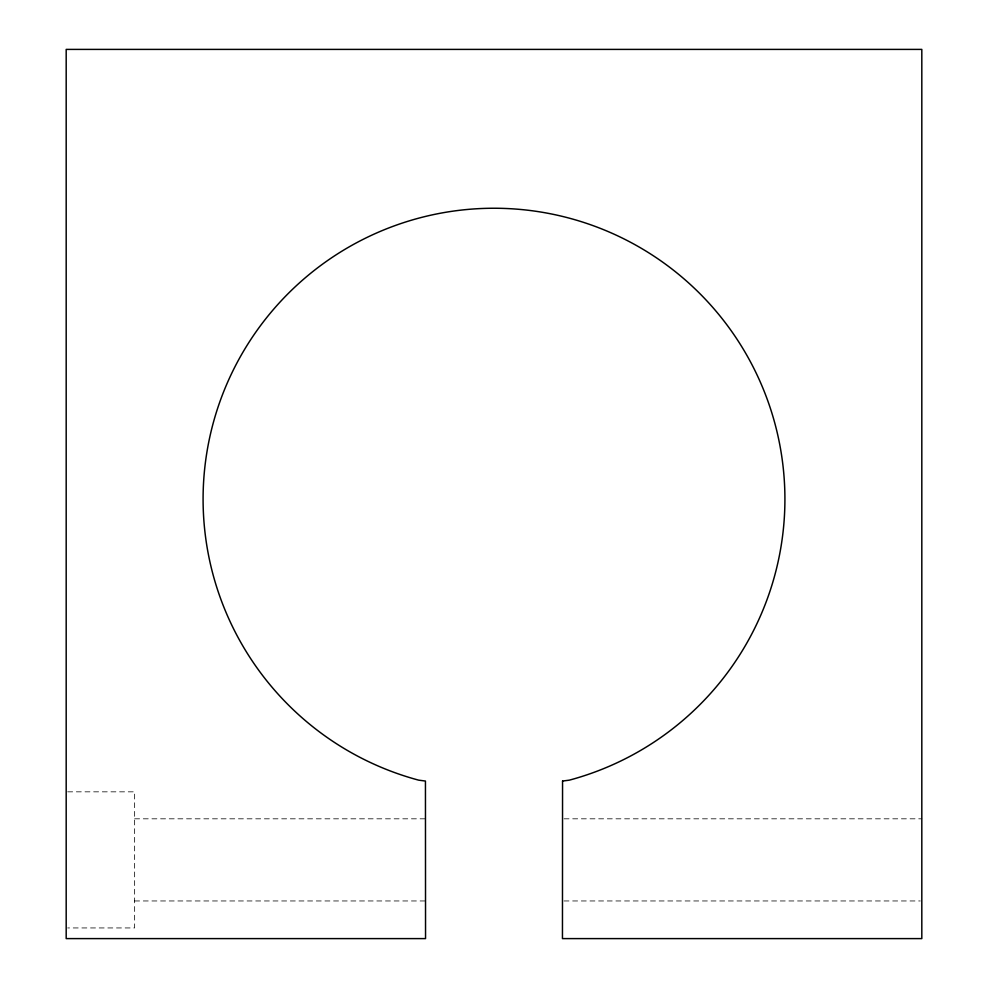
<?xml version="1.0" encoding="UTF-8"?>
<svg xmlns="http://www.w3.org/2000/svg" width="988" height="988" viewBox="0 0 988 988"><rect width="100%" height="100%" fill="white"/><g stroke="black" fill="none" stroke-linecap="round" stroke-linejoin="round"><path stroke-width="0.74" stroke-dasharray="4.94 3.71" d="M67.703 791.833L134.64 791.833L134.64 927.942L67.703 927.942M134.64 818.817L425.47 818.817M564.074 818.817L921.816 818.817M134.64 900.957L425.519 900.957M564.012 900.957L920.273 900.957"/><path stroke-width="1.48" d="M562.555 781.051L562.456 938.6L921.816 938.6L921.816 49.4L66.184 49.4L66.184 938.6L425.544 938.6L425.445 781.051L418.702 780.162A290.917 290.917 0 0 1 255.694 332.301A290.917 290.917 0 0 1 732.306 332.301A290.917 290.917 0 0 1 569.298 780.162L562.555 781.051"/></g></svg>
